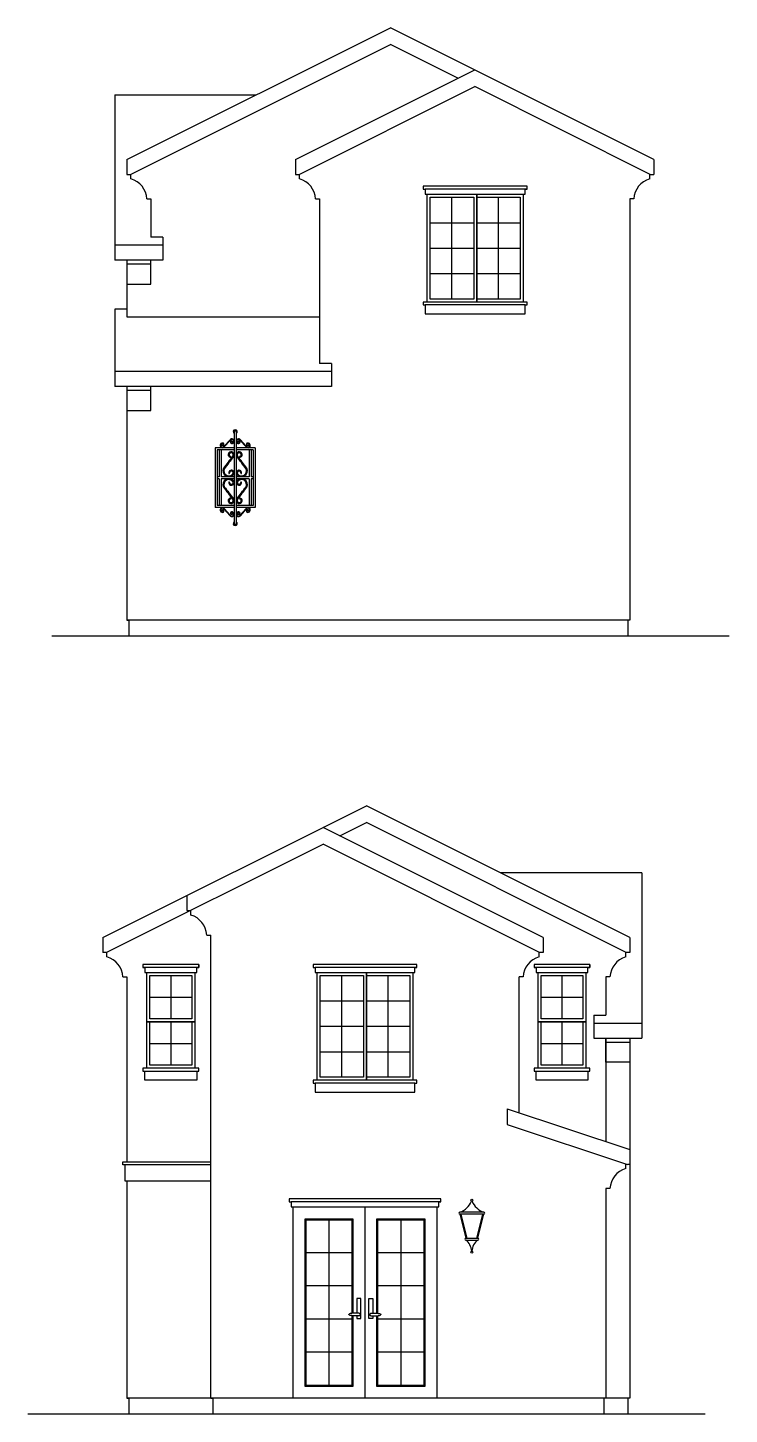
# Model space of a CAD drawing. Extents: x -5023 to 1783, y -1938 to 0.
# Drawn here: x -3302 to -2951, y -786 to -91 of the extents above; entities that cross this region are included whole.
import ezdxf

# ---------------------------------------------------------------- set-up
doc = ezdxf.new("R2010")
doc.units = 0
doc.header["$LTSCALE"] = 48
doc.header["$MEASUREMENT"] = 0
for name, color, linetype in [('1EL-7', 7, 'CONTINUOUS'), ('A-DOOR-WDO', 1, 'CONTINUOUS'), ('A-EXT ELEV', 7, 'CONTINUOUS'), ('A-EXT ELEV CORBELS', 3, 'CONTINUOUS'), ('A-EXT ELEV DR-WDO', 240, 'CONTINUOUS'), ('A-EXT ELEV TRIM', 42, 'CONTINUOUS'), ('EL-BASE', 1, 'CONTINUOUS'), ('ELE-DESIGN', 1, 'CONTINUOUS')]:
    doc.layers.add(name, color=color, linetype=linetype)

# ---------------------------------------------------------------- blocks, each defined once
blk = doc.blocks.new('A$C32321C96')
at = {"layer": 'A-DOOR-WDO'}
for p, q in [((-36, 96), (-36, 0)), ((-54, 89.5), (-54, 6.5)), ((-54, 89.5), (-54, 6.5)), ((-18, 89.5), (-18, 6.5)), ((-42.5, 72.9), (-65.5, 72.9)), ((-6.5, 72.9), (-29.5, 72.9)), ((-42.5, 56.3), (-65.5, 56.3)), ((-6.5, 56.3), (-29.5, 56.3)), ((-42.5, 39.7), (-65.5, 39.7)), ((-6.5, 39.7), (-29.5, 39.7)), ((-42.5, 23.1), (-65.5, 23.1)), ((-6.5, 23.1), (-29.5, 23.1))]:
    blk.add_line(p, q, dxfattribs=at)
blk.add_lwpolyline([(-72, 96), (0, 96), (0, 0), (-72, 0)], close=True, dxfattribs=at)
for points in [[(-42, 41.35), (-42, 6), (-66, 6), (-66, 90), (-42, 90), (-42, 42.61)], [(-42.5, 41.41), (-42.5, 6.5), (-65.5, 6.5), (-65.5, 89.5), (-42.5, 89.5), (-42.5, 42.56)], [(-30, 42.61), (-30, 90), (-6, 90), (-6, 6), (-30, 6), (-30, 41.35)], [(-29.5, 42.56), (-29.5, 89.5), (-6.5, 89.5), (-6.5, 6.5), (-29.5, 6.5), (-29.5, 41.41)]]:
    blk.add_lwpolyline(points, dxfattribs=at)
at = {"layer": 'ELE-DESIGN', "color": 2}
for points in [[(-40, 41.3), (-40, 39.98), (-38, 39.98), (-38, 49.98), (-40, 49.98), (-40, 42.67)], [(-32, 41.3), (-32, 39.98), (-34, 39.98), (-34, 49.98), (-32, 49.98), (-32, 42.67)]]:
    blk.add_lwpolyline(points, dxfattribs=at)
for centre, start, end in [((-39, 41.98), 270, 90), ((-33, 41.98), 90, 270)]:
    blk.add_arc(centre, 0.625, start, end, dxfattribs=at)
for points in [[(-39, 42.61), (-40.52, 42.68), (-43.36, 42.43), (-43.97, 42.17), (-44.05, 41.98)], [(-39, 41.36), (-40.52, 41.28), (-43.36, 41.54), (-43.97, 41.8), (-44.05, 41.98)], [(-33, 42.61), (-31.48, 42.68), (-28.64, 42.43), (-28.03, 42.17), (-27.95, 41.98)], [(-33, 41.36), (-31.48, 41.28), (-28.64, 41.54), (-28.03, 41.8), (-27.95, 41.98)]]:
    blk.add_spline(points, degree=3, dxfattribs=at)

msp = doc.modelspace()

# ---------------------------------------------------------------- linework, layer by layer
at = {"layer": '1EL-7'}
for p, q in [((-3242.68578, -176.28899), (-3240.68623, -176.28899)), ((-3158.18578, -176.28899), (-3156.18623, -176.28899)), ((-2998.68669, -176.28899), (-3000.68623, -176.28899)), ((-3212.68578, -545.28899), (-3210.68623, -545.28899)), ((-3254.68578, -566.28899), (-3252.68623, -566.28899)), ((-3054.18669, -566.28899), (-3056.18623, -566.28899)), ((-3010.68669, -566.28899), (-3012.68623, -566.28899)), ((-3010.68669, -672.34348), (-3012.68623, -672.34348))]:
    msp.add_line(p, q, dxfattribs=at)
at = {"layer": 'A-EXT ELEV'}
for p, q in [((-3252.68623, -156.52786), (-3120.68623, -90.52786)), ((-2988.68623, -156.52786), (-3120.68623, -90.52786)), ((-3250.91572, -164.02786), (-3120.68623, -98.91312)), ((-3086.82149, -115.84549), (-3120.68623, -98.91312)), ((-3168.18623, -156.52786), (-3078.43623, -111.65286)), ((-3258.68623, -124.125), (-3258.68623, -207)), ((-3258.68623, -124.125), (-3187.88051, -124.125)), ((-3166.41572, -164.02786), (-3078.43623, -120.03812)), ((-2990.45674, -164.02786), (-3078.43623, -120.03812)), ((-3252.68623, -156.52786), (-3252.68623, -164.02786)), ((-3168.18623, -156.52786), (-3168.18623, -164.02786)), ((-2988.68623, -156.52786), (-2988.68623, -164.02786)), ((-3252.68623, -164.02786), (-3250.91572, -164.02786)), ((-3250.68578, -166.28899), (-3250.68578, -163.91289)), ((-3168.18623, -164.02786), (-3166.41572, -164.02786)), ((-3166.18578, -166.28899), (-3166.18578, -163.91289)), ((-2990.68669, -166.28899), (-2990.68669, -163.91289)), ((-2990.45674, -164.02786), (-2988.68623, -164.02786)), ((-3240.68623, -176.28899), (-3240.68623, -195.49863)), ((-3156.18623, -176.28899), (-3156.18623, -258.84211)), ((-3000.68623, -176.28899), (-3000.68623, -387.5)), ((-3234.68623, -199.5), (-3258.68623, -199.5)), ((-3234.68623, -195.49863), (-3240.68623, -195.49863)), ((-3234.68623, -195.49863), (-3234.68623, -207)), ((-3234.68623, -207), (-3258.68623, -207)), ((-3252.68623, -207), (-3252.68623, -235.51015)), ((-3258.68623, -231.50878), (-3258.68623, -270.34348)), ((-3252.68623, -231.50878), (-3258.68623, -231.50878)), ((-3252.68623, -235.51015), (-3156.18623, -235.51015)), ((-3150.18623, -262.84348), (-3258.68623, -262.84348)), ((-3150.18623, -258.84211), (-3156.18623, -258.84211)), ((-3150.18623, -258.84211), (-3150.18623, -270.34348)), ((-3150.18623, -270.34348), (-3258.68623, -270.34348)), ((-3252.68623, -270.34348), (-3252.68623, -387.5)), ((-3000.68623, -387.5), (-3252.68623, -387.5)), ((-3252.68623, -387.5), (-3251.68623, -387.5)), ((-3251.68623, -387.5), (-3251.68623, -395.5)), ((-3001.68213, -387.59054), (-3001.68213, -395.5)), ((-2950.87256, -395.5), (-3290.38423, -395.5)), ((-3264.68623, -546.52786), (-3132.68623, -480.52786)), ((-3000.68623, -546.52786), (-3132.68623, -480.52786)), ((-3044.18623, -546.52786), (-3154.43623, -491.40286)), ((-3146.05098, -495.59549), (-3132.68623, -488.91312)), ((-3002.45674, -554.02786), (-3132.68623, -488.91312)), ((-3262.68578, -553.91289), (-3154.43623, -499.78812)), ((-3045.95674, -554.02786), (-3154.43623, -499.78812)), ((-2994.68623, -514.125), (-3065.49196, -514.125)), ((-2994.68623, -514.125), (-2994.68623, -597)), ((-3222.68623, -525.52786), (-3222.68623, -533.02786)), ((-3222.68623, -533.02786), (-3220.91572, -533.02786)), ((-3220.68578, -535.28899), (-3220.68578, -532.91289)), ((-3264.68623, -546.52786), (-3264.68623, -554.02786)), ((-3210.68623, -777.5), (-3210.68623, -545.28899)), ((-3044.18623, -546.52786), (-3044.18623, -554.02786)), ((-3000.68623, -546.52786), (-3000.68623, -554.02786)), ((-3262.91572, -554.02786), (-3264.68623, -554.02786)), ((-3262.68578, -556.28899), (-3262.68578, -553.91289)), ((-3046.18669, -556.28899), (-3046.18669, -553.91289)), ((-3044.18623, -554.02786), (-3045.95674, -554.02786)), ((-3002.68669, -556.28899), (-3002.68669, -553.91289)), ((-3000.68623, -554.02786), (-3002.45674, -554.02786)), ((-3252.68623, -566.28899), (-3252.68623, -659)), ((-3056.18623, -634.34211), (-3056.18623, -566.28899)), ((-3012.68623, -566.28899), (-3012.68623, -585.49863)), ((-3018.68623, -585.49863), (-3018.68623, -597)), ((-3018.68623, -585.49863), (-3012.68623, -585.49863)), ((-3018.68623, -589.5), (-2994.68623, -589.5)), ((-3018.68623, -597), (-2994.68623, -597)), ((-3012.68623, -597), (-3012.68623, -648.84211)), ((-3000.68623, -597), (-3000.68623, -777.5)), ((-3062.18623, -632.34348), (-3062.18623, -640.24917)), ((-3062.18623, -632.34348), (-3000.68623, -652.84348)), ((-3062.18623, -640.24917), (-3001.90332, -660.34348)), ((-3000.68623, -652.84348), (-3000.68623, -660.34348)), ((-3002.68669, -662.34348), (-3002.68669, -660.08236)), ((-3000.68623, -660.34348), (-3001.90332, -660.34348)), ((-3252.68623, -668.5), (-3252.68623, -777.5)), ((-3012.68623, -672.34348), (-3012.68623, -777.5)), ((-3000.68623, -777.5), (-3252.68623, -777.5)), ((-3252.68623, -777.5), (-3251.68623, -777.5)), ((-3251.68623, -777.5), (-3251.68623, -785.5)), ((-3210.68623, -777.5), (-3209.68623, -777.5)), ((-3209.68623, -777.5), (-3209.68623, -785.5)), ((-3012.68623, -777.5), (-3013.68213, -777.59054)), ((-3013.68213, -777.59054), (-3013.68213, -785.5)), ((-3000.68623, -777.5), (-3001.68213, -777.59054)), ((-3001.68213, -777.59054), (-3001.68213, -785.5)), ((-2962.87256, -785.5), (-3302.38423, -785.5))]:
    msp.add_line(p, q, dxfattribs=at)
for centre, start, end in [((-3253.73483, -176.92823), 3.31116534, 74.00845117), ((-3169.23483, -176.92823), 3.31116534, 74.00845117), ((-2987.63763, -176.92823), 105.99154883, 176.68883466), ((-3223.73483, -545.92823), 3.31116534, 74.00845117), ((-3265.73483, -566.92823), 3.31116534, 74.00845117), ((-3043.13763, -566.92823), 105.99154883, 176.68883466), ((-2999.63763, -566.92823), 105.99154883, 176.68883466), ((-2999.63763, -672.98273), 105.99154883, 176.68883466)]:
    msp.add_arc(centre, 11.06753, start, end, dxfattribs=at)
at = {"layer": 'A-EXT ELEV CORBELS'}
for points in [[(-3240.68623, -209), (-3240.68623, -207), (-3252.68623, -207), (-3252.68623, -219), (-3240.68623, -219), (-3240.68623, -209), (-3252.68623, -209)], [(-3240.68623, -272.34348), (-3240.68623, -270.34348), (-3252.68623, -270.34348), (-3252.68623, -282.34348), (-3240.68623, -282.34348), (-3240.68623, -272.34348), (-3252.68623, -272.34348)], [(-3012.68623, -599), (-3012.68623, -597), (-3000.68623, -597), (-3000.68623, -609), (-3012.68623, -609), (-3012.68623, -599), (-3000.68623, -599)]]:
    msp.add_lwpolyline(points, dxfattribs=at)
at = {"layer": 'A-EXT ELEV DR-WDO'}
for p, q in [((-3089.81123, -226.5), (-3089.81123, -175.5)), ((-3077.43623, -174), (-3077.43623, -228)), ((-3066.56123, -226.5), (-3066.56123, -175.5)), ((-3100.68623, -188.25), (-3078.93623, -188.25)), ((-3077.43623, -188.25), (-3055.68623, -188.25)), ((-3100.68623, -201), (-3078.93623, -201)), ((-3077.43623, -201), (-3055.68623, -201)), ((-3100.68623, -213.78659), (-3078.93623, -213.78659)), ((-3077.43623, -213.78659), (-3055.68623, -213.78659)), ((-3230.68623, -565.5), (-3230.68623, -587.25)), ((-3145.06123, -616.5), (-3145.06123, -565.5)), ((-3132.68623, -564), (-3132.68623, -618)), ((-3121.81123, -616.5), (-3121.81123, -565.5)), ((-3034.68623, -565.5), (-3034.68623, -587.25)), ((-3241.18623, -576.375), (-3220.18623, -576.375)), ((-3045.18623, -576.375), (-3024.18623, -576.375)), ((-3155.93623, -578.25), (-3134.18623, -578.25)), ((-3132.68623, -578.25), (-3110.93623, -578.25)), ((-3218.68623, -588.75), (-3242.68623, -588.75)), ((-3230.68623, -588.75), (-3230.68623, -610.5)), ((-3022.68623, -588.75), (-3046.68623, -588.75)), ((-3034.68623, -588.75), (-3034.68623, -610.5)), ((-3155.93623, -591), (-3134.18623, -591)), ((-3132.68623, -591), (-3110.93623, -591)), ((-3241.18623, -599.625), (-3220.18623, -599.625)), ((-3155.93623, -603.78659), (-3134.18623, -603.78659)), ((-3132.68623, -603.78659), (-3110.93623, -603.78659)), ((-3045.18623, -599.625), (-3024.18623, -599.625))]:
    msp.add_line(p, q, dxfattribs=at)
for points in [[(-3102.18623, -228), (-3102.18623, -174), (-3077.43623, -174), (-3077.43623, -228)], [(-3102.18623, -228), (-3102.18623, -174), (-3054.18623, -174), (-3054.18623, -228)], [(-3100.68623, -226.5), (-3100.68623, -175.5), (-3078.93623, -175.5), (-3078.93623, -226.5)], [(-3077.43623, -228), (-3077.43623, -174), (-3054.18623, -174), (-3054.18623, -228)], [(-3077.43623, -226.5), (-3077.43623, -175.5), (-3055.68623, -175.5), (-3055.68623, -226.5)], [(-3242.68623, -564), (-3218.68623, -564), (-3218.68623, -588.75), (-3242.68623, -588.75)], [(-3242.68623, -564), (-3218.68623, -564), (-3218.68623, -612), (-3242.68623, -612)], [(-3241.18623, -565.5), (-3220.18623, -565.5), (-3220.18623, -587.25), (-3241.18623, -587.25)], [(-3157.43623, -618), (-3157.43623, -564), (-3132.68623, -564), (-3132.68623, -618)], [(-3157.43623, -618), (-3157.43623, -564), (-3109.43623, -564), (-3109.43623, -618)], [(-3155.93623, -616.5), (-3155.93623, -565.5), (-3134.18623, -565.5), (-3134.18623, -616.5)], [(-3132.68623, -618), (-3132.68623, -564), (-3109.43623, -564), (-3109.43623, -618)], [(-3132.68623, -616.5), (-3132.68623, -565.5), (-3110.93623, -565.5), (-3110.93623, -616.5)], [(-3046.68623, -564), (-3022.68623, -564), (-3022.68623, -588.75), (-3046.68623, -588.75)], [(-3046.68623, -564), (-3022.68623, -564), (-3022.68623, -612), (-3046.68623, -612)], [(-3045.18623, -565.5), (-3024.18623, -565.5), (-3024.18623, -587.25), (-3045.18623, -587.25)], [(-3242.68623, -588.75), (-3218.68623, -588.75), (-3218.68623, -612), (-3242.68623, -612)], [(-3241.18623, -588.75), (-3220.18623, -588.75), (-3220.18623, -610.5), (-3241.18623, -610.5)], [(-3046.68623, -588.75), (-3022.68623, -588.75), (-3022.68623, -612), (-3046.68623, -612)], [(-3045.18623, -588.75), (-3024.18623, -588.75), (-3024.18623, -610.5), (-3045.18623, -610.5)]]:
    msp.add_lwpolyline(points, close=True, dxfattribs=at)
at = {"layer": 'A-EXT ELEV TRIM', "color": 1}
for p, q in [((-3201.02255, -297.02963), (-3204.12784, -300.44722)), ((-3203.93628, -300.6079), (-3200.83099, -297.19032)), ((-3192.93619, -300.6079), (-3196.04148, -297.19032)), ((-3195.84992, -297.02963), (-3192.74463, -300.44722)), ((-3206.43623, -302.07184), (-3206.43623, -315.57184)), ((-3205.43623, -302.07184), (-3205.43623, -315.57184)), ((-3191.43623, -302.07184), (-3191.43623, -315.57184)), ((-3190.43623, -302.07184), (-3190.43623, -315.57184)), ((-3206.43623, -315.57184), (-3207.43623, -315.57184)), ((-3206.43623, -316.57184), (-3207.43623, -316.57184)), ((-3206.43623, -316.57184), (-3206.43623, -330.07184)), ((-3198.93623, -315.57184), (-3205.43623, -315.57184)), ((-3205.43623, -316.57184), (-3205.43623, -330.07184)), ((-3198.93623, -316.57184), (-3205.43623, -316.57184)), ((-3191.43623, -315.57184), (-3197.93623, -315.57184)), ((-3191.43623, -316.57184), (-3197.93623, -316.57184)), ((-3191.43623, -316.57184), (-3191.43623, -330.07184)), ((-3189.43623, -315.57184), (-3190.43623, -315.57184)), ((-3190.43623, -316.57184), (-3190.43623, -330.07184)), ((-3189.43623, -316.57184), (-3190.43623, -316.57184)), ((-3201.02255, -335.11406), (-3204.12784, -331.69647)), ((-3203.93628, -331.53578), (-3200.83099, -334.95337)), ((-3192.93619, -331.53578), (-3196.04148, -334.95337)), ((-3195.84992, -335.11406), (-3192.74463, -331.69647))]:
    msp.add_line(p, q, dxfattribs=at)
at = {"layer": 'A-EXT ELEV TRIM', "color": 2}
for p, q in [((-3198.93623, -293.07184), (-3198.93623, -339.07184)), ((-3197.93623, -293.07184), (-3197.93623, -339.07184)), ((-3198.93623, -301.07184), (-3208.43623, -301.07184)), ((-3208.43623, -301.07184), (-3208.43623, -331.07184)), ((-3198.93623, -302.07184), (-3207.43623, -302.07184)), ((-3207.43623, -302.07184), (-3207.43623, -330.07184)), ((-3188.43623, -301.07184), (-3197.93623, -301.07184)), ((-3189.43623, -302.07184), (-3197.93623, -302.07184)), ((-3189.43623, -302.07184), (-3189.43623, -330.07184)), ((-3188.43623, -301.07184), (-3188.43623, -331.07184)), ((-3198.93623, -331.07184), (-3208.43623, -331.07184)), ((-3198.93623, -330.07184), (-3207.43623, -330.07184)), ((-3189.43623, -330.07184), (-3197.93623, -330.07184)), ((-3188.43623, -331.07184), (-3197.93623, -331.07184))]:
    msp.add_line(p, q, dxfattribs=at)
at = {"layer": 'A-EXT ELEV TRIM'}
for points in [[(-3053.18623, -171.5), (-3052.18623, -171.5), (-3052.18623, -170), (-3104.18623, -170), (-3104.18623, -171.5), (-3103.18623, -171.5), (-3103.18623, -174), (-3053.18623, -174), (-3053.18623, -171.5), (-3052.18623, -171.5), (-3103.18623, -171.5)], [(-3053.18623, -229.5), (-3052.18623, -229.5), (-3052.18623, -228), (-3104.18623, -228), (-3104.18623, -229.5), (-3103.18623, -229.5), (-3103.18623, -234), (-3053.18623, -234), (-3053.18623, -229.5), (-3103.18623, -229.5)], [(-3216.68623, -560), (-3244.68623, -560), (-3244.68623, -561.5), (-3243.68623, -561.5), (-3243.68623, -564), (-3217.68623, -564), (-3217.68623, -561.5), (-3216.68623, -561.5), (-3216.68623, -560), (-3216.68623, -561.5), (-3244.68623, -561.5)], [(-3108.43623, -561.5), (-3107.43623, -561.5), (-3107.43623, -560), (-3159.43623, -560), (-3159.43623, -561.5), (-3158.43623, -561.5), (-3158.43623, -564), (-3108.43623, -564), (-3108.43623, -561.5), (-3107.43623, -561.5), (-3158.43623, -561.5)], [(-3020.68623, -560), (-3048.68623, -560), (-3048.68623, -561.5), (-3047.68623, -561.5), (-3047.68623, -564), (-3021.68623, -564), (-3021.68623, -561.5), (-3020.68623, -561.5), (-3020.68623, -560), (-3020.68623, -561.5), (-3048.68623, -561.5)], [(-3217.68623, -613.5), (-3216.68623, -613.5), (-3216.68623, -612), (-3244.68623, -612), (-3244.68623, -613.5), (-3217.68623, -613.5), (-3217.68623, -618), (-3243.68623, -618), (-3243.68623, -613.5)], [(-3108.43623, -619.5), (-3107.43623, -619.5), (-3107.43623, -618), (-3159.43623, -618), (-3159.43623, -619.5), (-3158.43623, -619.5), (-3158.43623, -624), (-3108.43623, -624), (-3108.43623, -619.5), (-3158.43623, -619.5)], [(-3021.68623, -613.5), (-3020.68623, -613.5), (-3020.68623, -612), (-3048.68623, -612), (-3048.68623, -613.5), (-3021.68623, -613.5), (-3021.68623, -618), (-3047.68623, -618), (-3047.68623, -613.5)], [(-3253.68623, -660.5), (-3254.68623, -660.5), (-3254.68623, -659), (-3210.68623, -659)], [(-3210.68623, -660.5), (-3253.68623, -660.5), (-3253.68623, -668.5), (-3210.68623, -668.5)], [(-3096.43623, -679), (-3095.43623, -679), (-3095.43623, -677.5), (-3171.43623, -677.5), (-3171.43623, -679), (-3170.43623, -679), (-3170.43623, -681.5), (-3096.43623, -681.5), (-3096.43623, -679), (-3095.43623, -679), (-3170.43623, -679)]]:
    msp.add_lwpolyline(points, dxfattribs=at)
at = {"layer": 'A-EXT ELEV TRIM', "color": 1}
for centre, radius, start, end in [((-3204.78361, -299.92644), 1.24788, 87.5956304, 169.71541943), ((-3204.73768, -299.33066), 0.65103, 222.84261005, 89.43560351), ((-3200.1116, -297.77237), 1.17537, 352.10168527, 140.80777568), ((-3200.22115, -298.30687), 0.65103, 42.84261005, 269.43560351), ((-3200.1116, -297.77237), 0.92537, 352.42283642, 141.02375761), ((-3200.22115, -298.30687), 0.40103, 42.84261005, 261.21000362), ((-3200.17521, -297.71109), 0.99788, 263.83174853, 349.41527585), ((-3200.17521, -297.71109), 1.24788, 267.5956304, 349.71541943), ((-3199.83545, -297.94918), 0.125, 222.84261005, 42.84261005), ((-3198.43623, -293.07184), 1, 300, 240), ((-3196.76087, -297.77237), 1.17537, 39.19222432, 187.89831473), ((-3196.69726, -297.71109), 1.24788, 190.28458057, 272.4043696), ((-3196.76087, -297.77237), 0.92537, 38.97624239, 187.57716358), ((-3196.69726, -297.71109), 0.99788, 190.58472415, 276.16825147), ((-3197.03702, -297.94918), 0.125, 137.15738995, 317.15738995), ((-3196.65132, -298.30687), 0.65103, 270.56439649, 137.15738995), ((-3196.65132, -298.30687), 0.40103, 278.78999638, 137.15738995), ((-3192.13479, -299.33066), 0.65103, 90.56439649, 317.15738995), ((-3192.08885, -299.92644), 1.24788, 10.28458057, 92.4043696), ((-3204.84722, -299.86516), 1.17537, 172.10168527, 320.80777568), ((-3204.84722, -299.86516), 0.92537, 172.42283642, 321.02375761), ((-3204.78361, -299.92644), 0.99788, 83.83174853, 169.41527585), ((-3205.12337, -299.68835), 0.125, 42.84261005, 222.84261005), ((-3204.73768, -299.33066), 0.40103, 222.84261005, 81.21000362), ((7882.28847, -8726.6746), 13918.69329, 142.767720138, 142.799541321), ((7882.29429, -8726.67502), 13918.25793, 142.767486072, 142.799307298), ((-3200.6586, -304.53339), 1.30151, 138.13913737, 258.18092678), ((-3200.48723, -304.61612), 1.48528, 327.28980345, 140.17415323), ((-3200.6586, -304.53339), 0.85719, 138.13913737, 258.18092678), ((-3200.48714, -304.61684), 1.0415, 325.93760034, 140.14654429), ((-3200.87967, -305.58986), 0.22216, 258.18092678, 78.18092678), ((-3196.38524, -304.61612), 1.48528, 39.82584677, 212.71019655), ((-14279.16676, -8726.67502), 13918.25793, 37.200692702, 37.232513928), ((-3196.38532, -304.61684), 1.0415, 39.85345571, 214.06239966), ((-14279.16094, -8726.6746), 13918.69329, 37.200458679, 37.232279862), ((-3195.99279, -305.58986), 0.22216, 101.81907322, 281.81907322), ((-3196.21387, -304.53339), 0.85719, 281.81907322, 41.86086263), ((-3196.21387, -304.53339), 1.30151, 281.81907322, 41.86086263), ((-3192.02524, -299.86516), 1.17537, 219.19222432, 7.89831473), ((-3192.02524, -299.86516), 0.92537, 218.97624239, 7.57716358), ((-3192.13479, -299.33066), 0.40103, 98.78999638, 317.15738995), ((-3192.08885, -299.92644), 0.99788, 10.58472415, 96.16825147), ((-3191.74909, -299.68835), 0.125, 317.15738995, 137.15738995), ((-3201.61355, -312.60818), 2.96366, 155.01107846, 325.56072302), ((-3201.61255, -312.60614), 2.52099, 155.84569869, 324.80029075), ((-3200.3341, -313.63527), 1.33351, 331.51806297, 184.55246657), ((-3196.53836, -313.63527), 1.33351, 355.44753343, 208.48193703), ((-3195.25892, -312.60818), 2.96366, 214.43927698, 24.98892154), ((-3195.25991, -312.60614), 2.52099, 215.19970925, 24.15430131), ((-3201.61355, -319.53551), 2.96366, 34.43927698, 204.98892154), ((-3201.61255, -319.53754), 2.52099, 35.19970925, 204.15430131), ((-3200.3341, -318.50841), 1.33351, 175.44753343, 28.48193703), ((-3201.44195, -313.72348), 0.22216, 184.55246657, 4.55246657), ((-3201.44195, -318.4202), 0.22216, 355.44753343, 175.44753343), ((-3200.3341, -313.63527), 0.88919, 331.51806297, 184.55246657), ((-3200.3341, -318.50841), 0.88919, 175.44753343, 28.48193703), ((-3196.53836, -318.50841), 1.33351, 151.51806297, 4.55246657), ((-3195.25892, -319.53551), 2.96366, 335.01107846, 145.56072302), ((-3196.53836, -313.63527), 0.88919, 355.44753343, 208.48193703), ((-3196.53836, -318.50841), 0.88919, 151.51806297, 4.55246657), ((-3195.25991, -319.53754), 2.52099, 335.84569869, 144.80029075), ((-3195.43052, -313.72348), 0.22216, 175.44753343, 355.44753343), ((-3195.43052, -318.4202), 0.22216, 4.55246657, 184.55246657), ((7882.28847, 8094.53091), 13918.69329, 217.200458679, 217.232279862), ((7882.29429, 8094.53134), 13918.25793, 217.200692702, 217.232513928), ((-3200.6586, -327.6103), 1.30151, 101.81907322, 221.86086263), ((-3200.87967, -326.55383), 0.22216, 281.81907322, 101.81907322), ((-14279.16676, 8094.53134), 13918.25793, 322.767486072, 322.799307298), ((-14279.16094, 8094.53091), 13918.69329, 322.767720138, 322.799541321), ((-3195.99279, -326.55383), 0.22216, 78.18092678, 258.18092678), ((-3196.21387, -327.6103), 1.30151, 318.13913737, 78.18092678), ((-3204.84722, -332.27853), 1.17537, 39.19222432, 187.89831473), ((-3204.78361, -332.21725), 1.24788, 190.28458057, 272.4043696), ((-3204.84722, -332.27853), 0.92537, 38.97624239, 187.57716358), ((-3204.78361, -332.21725), 0.99788, 190.58472415, 276.16825147), ((-3205.12337, -332.45534), 0.125, 137.15738995, 317.15738995), ((-3204.73768, -332.81303), 0.65103, 270.56439649, 137.15738995), ((-3204.73768, -332.81303), 0.40103, 278.78999638, 137.15738995), ((-3200.48723, -327.52757), 1.48528, 219.82584677, 32.71019655), ((-3200.6586, -327.6103), 0.85719, 101.81907322, 221.86086263), ((-3200.48714, -327.52684), 1.0415, 219.85345571, 34.06239966), ((-3200.22115, -333.83681), 0.65103, 90.56439649, 317.15738995), ((-3200.22115, -333.83681), 0.40103, 98.78999638, 317.15738995), ((-3200.17521, -334.4326), 0.99788, 10.58472415, 96.16825147), ((-3200.17521, -334.4326), 1.24788, 10.28458057, 92.4043696), ((-3196.69726, -334.4326), 1.24788, 87.5956304, 169.71541943), ((-3196.38524, -327.52757), 1.48528, 147.28980345, 320.17415323), ((-3196.69726, -334.4326), 0.99788, 83.83174853, 169.41527585), ((-3196.38532, -327.52684), 1.0415, 145.93760034, 320.14654429), ((-3196.65132, -333.83681), 0.65103, 222.84261005, 89.43560351), ((-3196.65132, -333.83681), 0.40103, 222.84261005, 81.21000362), ((-3196.21387, -327.6103), 0.85719, 318.13913737, 78.18092678), ((-3192.02524, -332.27853), 1.17537, 352.10168527, 140.80777568), ((-3192.13479, -332.81303), 0.65103, 42.84261005, 269.43560351), ((-3192.02524, -332.27853), 0.92537, 352.42283642, 141.02375761), ((-3192.13479, -332.81303), 0.40103, 42.84261005, 261.21000362), ((-3192.08885, -332.21725), 0.99788, 263.83174853, 349.41527585), ((-3192.08885, -332.21725), 1.24788, 267.5956304, 349.71541943), ((-3191.74909, -332.45534), 0.125, 222.84261005, 42.84261005), ((-3200.1116, -334.37132), 1.17537, 219.19222432, 7.89831473), ((-3200.1116, -334.37132), 0.92537, 218.97624239, 7.57716358), ((-3199.83545, -334.19451), 0.125, 317.15738995, 137.15738995), ((-3198.43623, -339.07184), 1, 120, 60), ((-3196.76087, -334.37132), 1.17537, 172.10168527, 320.80777568), ((-3196.76087, -334.37132), 0.92537, 172.42283642, 321.02375761), ((-3197.03702, -334.19451), 0.125, 42.84261005, 222.84261005)]:
    msp.add_arc(centre, radius, start, end, dxfattribs=at)
at = {"layer": 'A-EXT ELEV TRIM'}
for centre, start, end in [((-3198.43623, -293.07184), 0, 180), ((-3198.43623, -339.07184), 180, 0)]:
    msp.add_arc(centre, 0.5, start, end, dxfattribs=at)
at = {"layer": 'EL-BASE'}
for p, q in [((-3073.88276, -684.20024), (-3085.88276, -684.20024)), ((-3073.88276, -685.20024), (-3085.88276, -685.20024)), ((-3085.88276, -685.20024), (-3082.88276, -697.20024)), ((-3076.88276, -697.20024), (-3073.88276, -685.20024)), ((-3082.88276, -697.20024), (-3076.88276, -697.20024)), ((-3082.88276, -698.20024), (-3076.88276, -698.20024))]:
    msp.add_line(p, q, dxfattribs=at)
at = {"layer": 'EL-BASE', "color": 1}
for p, q in [((-3085.36738, -685.20024), (-3082.36738, -697.20024)), ((-3077.39815, -697.20024), (-3074.39815, -685.20024))]:
    msp.add_line(p, q, dxfattribs=at)
at = {"layer": 'EL-BASE'}
for centre in [(-3079.88276, -678.20024), (-3079.88276, -704.20024)]:
    msp.add_circle(centre, 0.5, dxfattribs=at)
for centre, radius, start, end in [((-3088.67253, -675.41047), 9.22187, 287.60882409, 339.28427827), ((-3071.09299, -675.41047), 9.22187, 200.71572173, 252.39117591), ((-3085.88276, -684.70024), 0.5, 90, 270), ((-3073.88276, -684.70024), 0.5, 270, 90), ((-3082.88276, -697.70024), 0.5, 90, 270), ((-3087.38838, -704.20305), 7.50561, 3.83899589, 53.10867381), ((-3072.37715, -704.20305), 7.50561, 126.89132619, 176.16100411), ((-3076.88276, -697.70024), 0.5, 270, 90), ((-3076.88276, -697.70024), 0.5, 270, 90)]:
    msp.add_arc(centre, radius, start, end, dxfattribs=at)

# ---------------------------------------------------------------- block references
at = {"layer": 'A-DOOR-WDO'}
msp.add_blockref('A$C32321C96', (-3097.43623, -777.5), dxfattribs=at)

doc.saveas('drawing.dxf')
